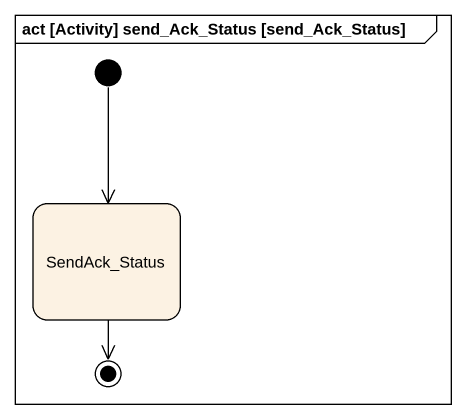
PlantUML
@startuml
mainframe act [Activity] send_Ack_Status [send_Ack_Status]
hide empty description
state SendAck_Status
[*] --> SendAck_Status
SendAck_Status --> [*]
@enduml
